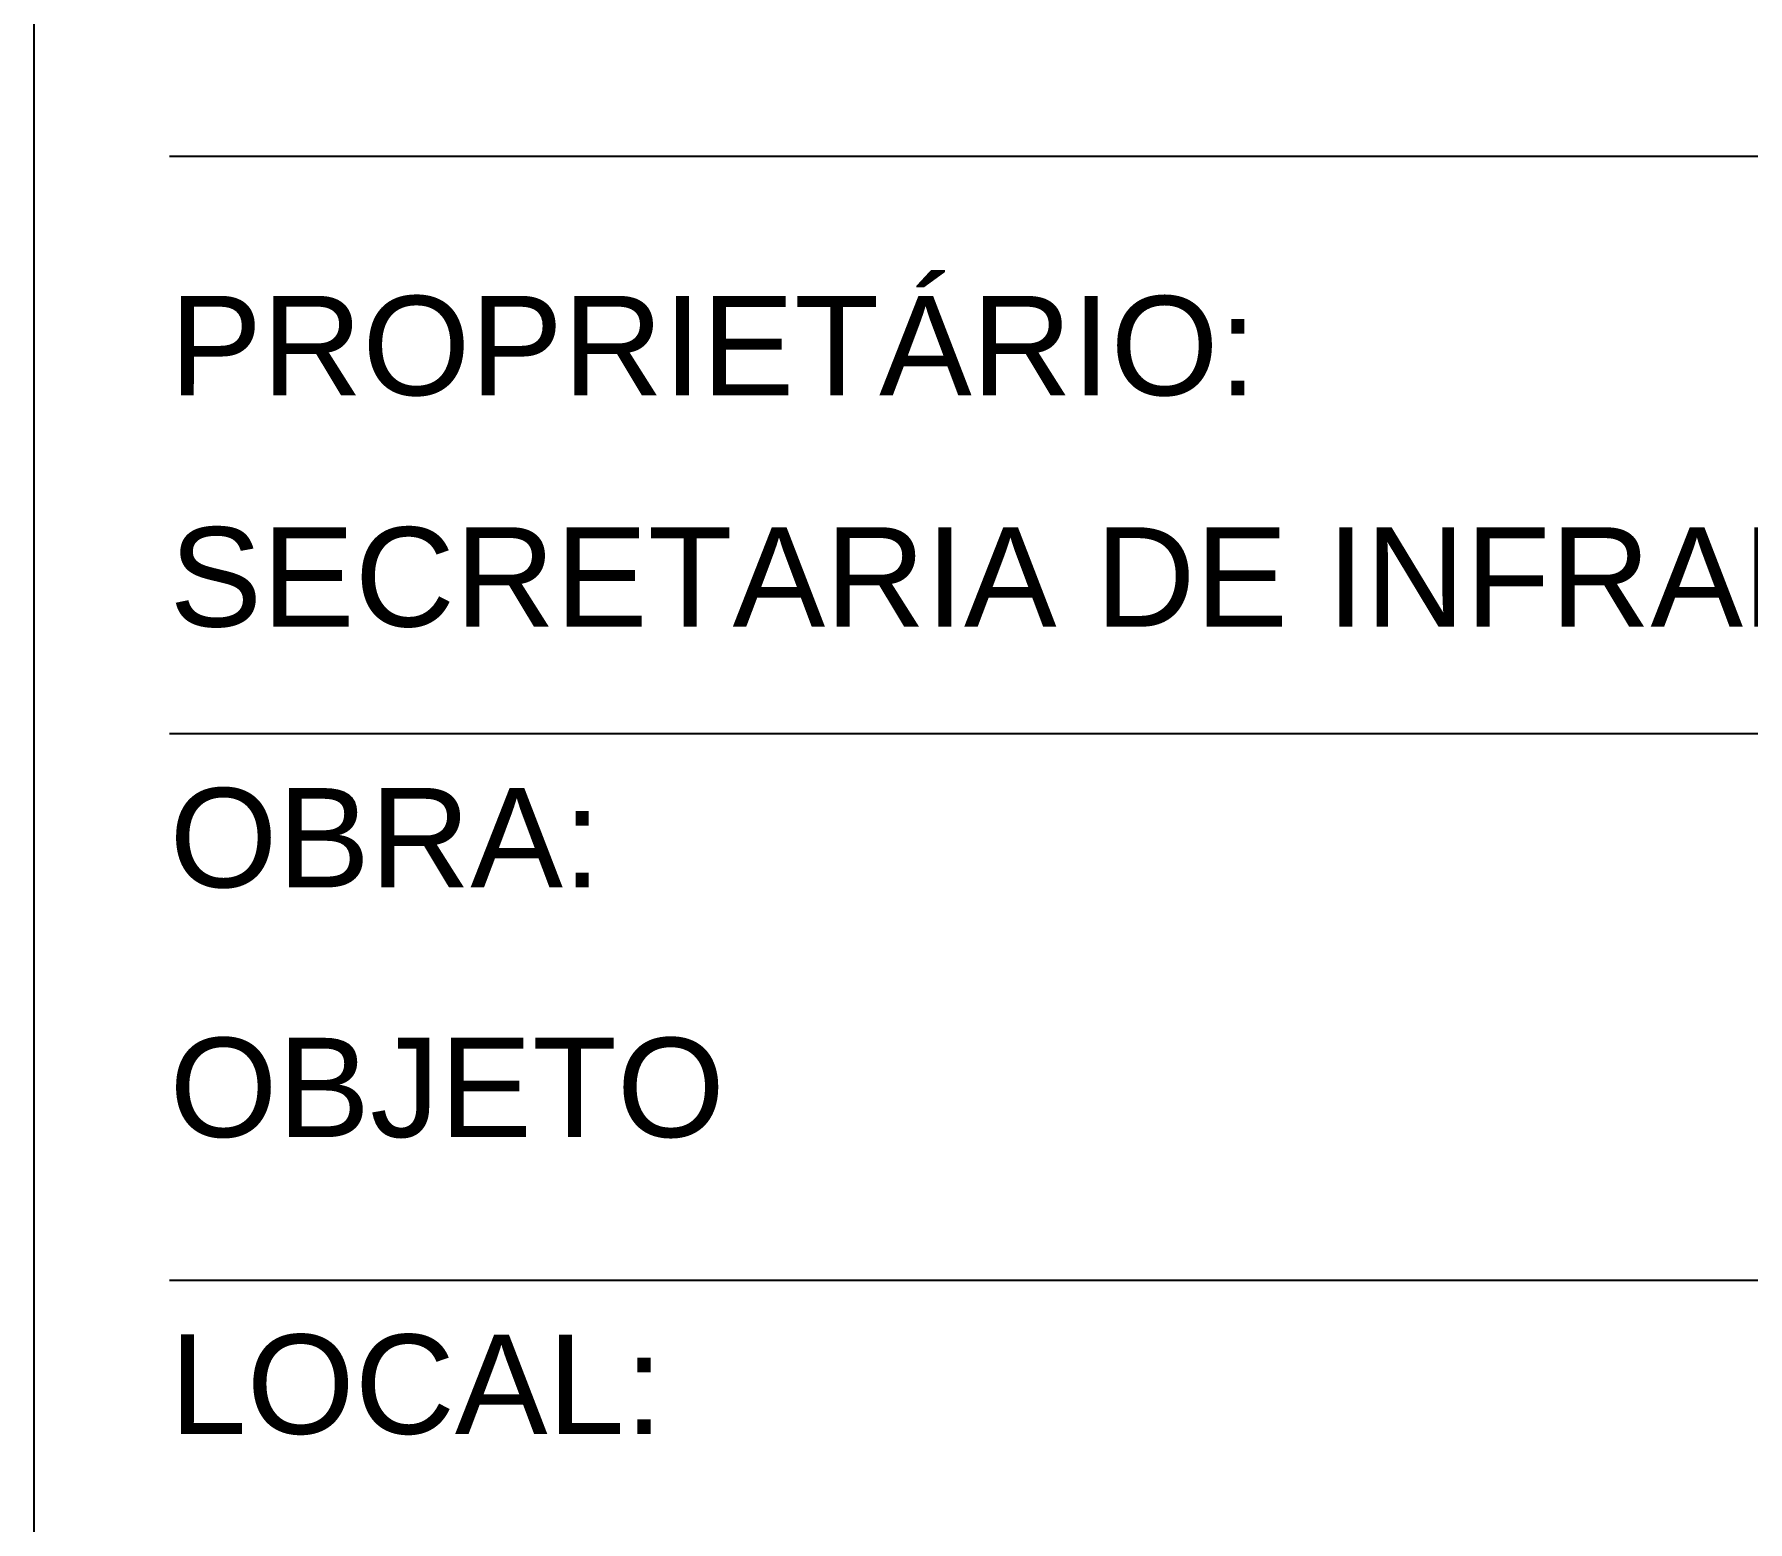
# Model space of a CAD drawing. Header units: millimetres. Extents: x 0 to 687901, y 0 to 346525.
# Drawn here: x 105720 to 108254, y 254215 to 256416 of the extents above; entities that cross this region are included whole.
import ezdxf
from ezdxf.enums import TextEntityAlignment as Align

# ---------------------------------------------------------------- set-up
doc = ezdxf.new("R2010")
doc.units = ezdxf.units.MM
doc.layers.add('ARQ_Texto', color=7, linetype='Continuous')
doc.styles.add('ARIAL', font='arial.ttf')

msp = doc.modelspace()

# ---------------------------------------------------------------- linework, layer by layer
at = {"layer": 'ARQ_Texto'}
for p, q in [((105919.9, 256235.2), (123047.4, 256235.2)), ((105919.9, 255381.1), (123047.3, 255381.1)), ((105919.9, 254572.7), (123047.2, 254572.7))]:
    msp.add_line(p, q, dxfattribs=at)
msp.add_lwpolyline([(123219.9, 249633.9), (105719.9, 249633.9), (105719.9, 258535.5), (123219.9, 258535.5)], close=True, dxfattribs=at)

# ---------------------------------------------------------------- texts
at = {"layer": 'ARQ_Texto', "style": 'ARIAL'}
for s, p in [('PROPRIETÁRIO:', (105919.9, 255955.1)), ('SECRETARIA DE INFRAESTRUTURA E LOGÍSTICA ', (105919.9, 255612.9)), ('OBRA:', (105919.9, 255227.1)), ('OBJETO', (105919.9, 254857.7)), ('LOCAL:', (105919.9, 254418.7))]:
    msp.add_text(s, height=147, rotation=359.9947, dxfattribs=at).set_placement(p, align=Align.MIDDLE_LEFT)

doc.saveas('drawing.dxf')
